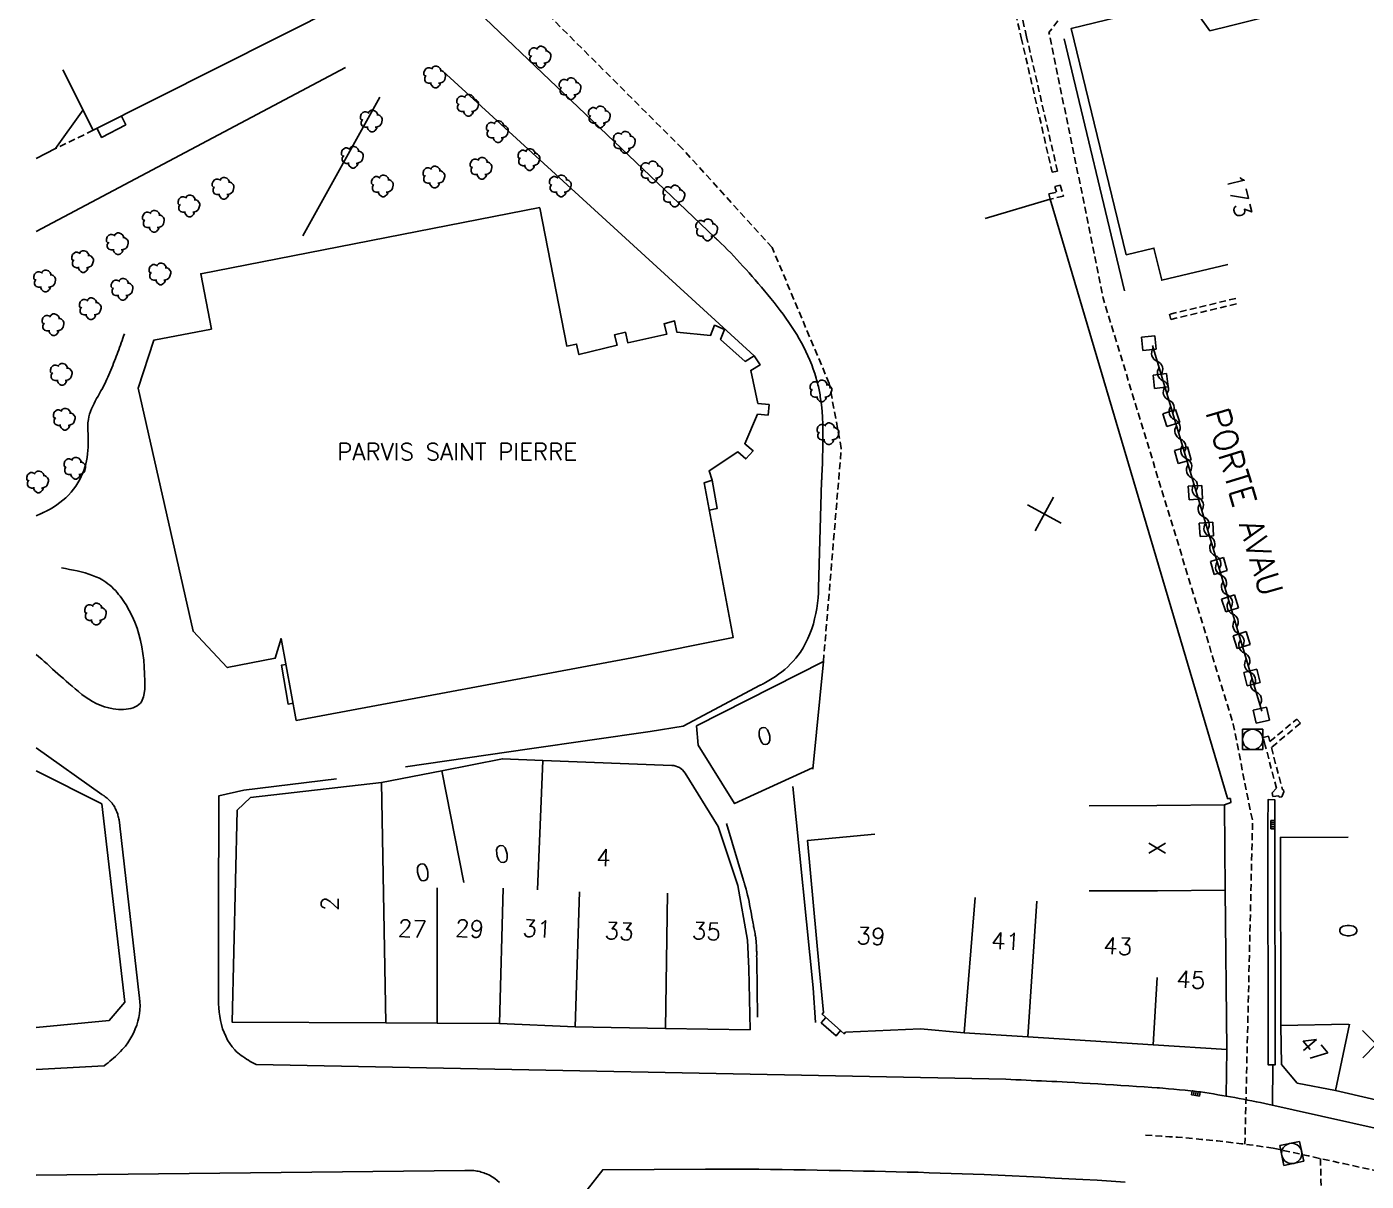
# Model space of a CAD drawing. Header units: millimetres. Extents: x 111999 to 113000, y 155000 to 156001.
# Drawn here: x 111999.3 to 112098.3, y 155826.9 to 155912.2 of the extents above; entities that cross this region are included whole.
import ezdxf
from ezdxf.enums import TextEntityAlignment as Align

# ---------------------------------------------------------------- set-up
doc = ezdxf.new("R2010")
doc.units = ezdxf.units.MM
doc.linetypes.add('DASHED', pattern=[0.75, 0.5, -0.25])
doc.layers.get('0').update_dxf_attribs({"linetype": 'CONTINUOUS'})
for name, color, linetype in [('W0001', 6, 'DASHED'), ('W0008', 7, 'CONTINUOUS'), ('W0100', 7, 'CONTINUOUS'), ('W0105', 7, 'CONTINUOUS'), ('W0112', 1, 'DASHED'), ('W0300', 7, 'CONTINUOUS'), ('W0310', 3, 'CONTINUOUS'), ('W0334', 7, 'CONTINUOUS'), ('W0400', 7, 'CONTINUOUS'), ('W0420', 7, 'CONTINUOUS'), ('W0984', 7, 'CONTINUOUS'), ('W0989', 7, 'CONTINUOUS'), ('W0991', 7, 'CONTINUOUS'), ('W1102', 7, 'CONTINUOUS')]:
    doc.layers.add(name, color=color, linetype=linetype)
doc.styles.get("Standard").update_dxf_attribs({"font": 'romans.shx', "width": 0.85})

# ---------------------------------------------------------------- blocks, each defined once
blk = doc.blocks.new('T400')
for p, q in [((-0.15, 0.3), (0.15, 0.3)), ((-0.15, -0.25), (-0.15, 0.3)), ((-0.15, 0.15), (0.15, 0.15)), ((-0.15, 0), (0.15, 0)), ((0.15, 0.3), (0.15, -0.25)), ((-0.15, -0.15), (0.15, -0.15)), ((-0.15, -0.25), (-0.15, -0.3)), ((-0.15, -0.3), (0.15, -0.3)), ((0.15, -0.3), (0.15, -0.25))]:
    blk.add_line(p, q)
blk = doc.blocks.new('T420')
for p, q in [((0.75, 0.75), (-0.75, 0.75)), ((-0.75, 0.75), (-0.75, -0.75)), ((0.75, 0.75), (0.75, -0.75)), ((0.75, -0.75), (-0.75, -0.75))]:
    blk.add_line(p, q)
blk.add_ellipse((0, 0), major_axis=(-0.53, 0.53), ratio=1, start_param=3.926991, end_param=10.210176)
blk = doc.blocks.new('T300')
for p, q in [((-0.8, 0.514), (-0.857, 0.343)), ((-0.857, 0.343), (-0.857, 0.171)), ((-0.857, 0.171), (-0.743, 0.057)), ((-0.686, 0.629), (-0.8, 0.514)), ((-0.8, -0.057), (-0.743, 0.057)), ((-0.743, 0.057), (-0.686, 0.114)), ((-0.571, 0.686), (-0.686, 0.629)), ((-0.457, 0.686), (-0.571, 0.686)), ((-0.286, 0.629), (-0.457, 0.686)), ((-0.286, 0.629), (-0.171, 0.743)), ((-0.229, 0.571), (-0.286, 0.629)), ((-0.171, 0.743), (-0.057, 0.8)), ((-0.057, 0.8), (0.057, 0.8)), ((0.057, 0.8), (0.229, 0.743)), ((0.229, 0.743), (0.343, 0.629)), ((0.343, 0.629), (0.4, 0.514)), ((0.457, 0.457), (0.343, 0.457)), ((0.4, 0.514), (0.4, 0.457)), ((0.571, 0.4), (0.457, 0.457)), ((0.571, 0.4), (0.686, 0.286)), ((0.686, 0.286), (0.743, 0.171)), ((0.743, 0.057), (0.686, -0.171)), ((0.743, 0.171), (0.743, 0.057)), ((-0.8, -0.171), (-0.8, -0.057)), ((-0.8, -0.229), (-0.8, -0.171)), ((-0.743, -0.343), (-0.8, -0.229)), ((-0.686, -0.4), (-0.743, -0.343)), ((-0.514, -0.457), (-0.686, -0.4)), ((-0.4, -0.457), (-0.514, -0.457)), ((-0.4, -0.457), (-0.343, -0.457)), ((-0.343, -0.457), (-0.343, -0.4)), ((-0.343, -0.514), (-0.343, -0.457)), ((-0.286, -0.629), (-0.343, -0.514)), ((-0.171, -0.743), (-0.286, -0.629)), ((-0.057, -0.8), (-0.171, -0.743)), ((0.057, -0.8), (-0.057, -0.8)), ((0.171, -0.743), (0.057, -0.8)), ((0.229, -0.686), (0.171, -0.743)), ((0.286, -0.457), (0.229, -0.457)), ((0.286, -0.629), (0.229, -0.686)), ((0.457, -0.4), (0.286, -0.457)), ((0.343, -0.514), (0.286, -0.629)), ((0.343, -0.514), (0.343, -0.457)), ((0.571, -0.343), (0.457, -0.4)), ((0.629, -0.286), (0.571, -0.343)), ((0.686, -0.171), (0.629, -0.286))]:
    blk.add_line(p, q)
blk = doc.blocks.new('t112o')
at = {"color": 0, "linetype": 'Continuous'}
for p, q in [((-0.5, 0.5), (0.5, 0.5)), ((-0.5, -0.5), (-0.5, 0.5)), ((0.5, 0.5), (0.5, -0.5)), ((0.5, -0.5), (-0.5, -0.5))]:
    blk.add_line(p, q, dxfattribs=at)
blk = doc.blocks.new('t991o')
at = {"color": 0, "linetype": 'Continuous'}
for p, q in [((-1, 1), (1, -1)), ((-1, -1), (1, 1))]:
    blk.add_line(p, q, dxfattribs=at)
blk = doc.blocks.new('t310o')
at = {"color": 0, "linetype": 'Continuous'}
for centre, start, end in [((-0.5, 0.375), 216.8699, 323.1304), ((0.5, -0.375), 36.8699, 143.1303)]:
    blk.add_arc(centre, 0.625, start, end, dxfattribs=at)

msp = doc.modelspace()

# ---------------------------------------------------------------- linework, layer by layer
at = {"layer": 'W0001', "elevation": 0.498, "flags": 128}
msp.add_lwpolyline([(112072.19, 155945.903), (112079.033, 155917.251), (112074.858, 155911.774), (112077.283, 155899.998), (112078.867, 155892.139), (112088.481, 155860.667), (112089.582, 155855.121), (112089.911, 155853.524), (112089.346, 155829.629)], dxfattribs=at)
at = {"layer": 'W0001'}
for points in [[(112616.369, 155622.561), (112584.37, 155637.329, 0.046499), (112559.86, 155645.268), (112540.007, 155649.39), (112507.969, 155656.042, -0.112534), (112493.685, 155662.943), (112485.706, 155669.186), (112481.216, 155673.436), (112476.891, 155678.309), (112469.969, 155687.67), (112462.363, 155697.953), (112460.665, 155700.243), (112435.546, 155739.291), (112412.687, 155775.02, 0.104615), (112393.065, 155799.532, 0.07337), (112363.686, 155817.69, 0.117511), (112319.145, 155827.546, 0.038082), (112270.367, 155825.738, -0.060718), (112260.088, 155825.002, 0.031585), (112184.05, 155819.827, -0.05721), (112133.097, 155820.377, -0.002794), (112091.438, 155829.336, 0.024217), (112081.999, 155830.295)], [(112094.933, 155828.566, 0.049404), (112097.772, 155802.813, 0.049404)]]:
    msp.add_lwpolyline(points, format="xyb", dxfattribs=at)
at = {"layer": 'W0008'}
for points in [[(112031.105, 155915.287), (112032.644, 155913.318), (112050.159, 155896.631)], [(112022.855, 155909.178), (112000.003, 155897.068)], [(112053.074, 155887.881), (112030.027, 155908.943)], [(112019.714, 155896.74), (112025.409, 155907.006)], [(112050.159, 155896.631), (112050.175, 155896.615), (112050.199, 155896.6), (112050.214, 155896.584), (112050.23, 155896.568), (112050.253, 155896.553), (112050.269, 155896.537), (112050.284, 155896.506), (112050.308, 155896.49), (112050.324, 155896.475), (112050.339, 155896.459), (112050.363, 155896.443), (112050.378, 155896.428), (112050.621, 155896.193), (112050.863, 155895.975), (112051.105, 155895.725), (112051.339, 155895.49), (112051.566, 155895.256), (112051.792, 155895.006), (112052.019, 155894.756), (112052.246, 155894.506), (112052.472, 155894.256), (112052.691, 155894.006), (112052.917, 155893.756), (112053.136, 155893.506), (112053.378, 155893.225), (112053.613, 155892.959), (112053.847, 155892.678), (112054.081, 155892.397), (112054.316, 155892.115), (112054.542, 155891.818), (112054.769, 155891.537), (112054.996, 155891.24), (112055.214, 155890.959), (112055.425, 155890.662), (112055.636, 155890.35), (112055.839, 155890.053), (112056.034, 155889.756), (112056.214, 155889.459), (112056.394, 155889.147), (112056.574, 155888.834), (112056.738, 155888.522), (112056.894, 155888.209), (112057.042, 155887.881), (112057.191, 155887.553), (112057.324, 155887.225), (112057.441, 155886.897), (112057.558, 155886.568), (112057.659, 155886.225), (112057.691, 155886.1), (112057.73, 155885.975), (112057.761, 155885.865), (112057.784, 155885.74), (112057.816, 155885.615), (112057.847, 155885.49), (112057.871, 155885.365), (112057.894, 155885.24), (112057.917, 155885.115), (112057.941, 155884.99), (112057.956, 155884.865), (112057.98, 155884.74), (112058.042, 155884.272), (112058.089, 155883.787), (112058.128, 155883.318), (112058.152, 155882.834), (112058.159, 155882.365), (112058.159, 155881.881), (112058.159, 155881.397), (112058.144, 155880.928), (112058.128, 155880.443), (112058.113, 155879.959), (112058.089, 155879.49), (112058.074, 155879.006), (112058.074, 155878.975), (112058.074, 155878.943), (112058.066, 155878.897), (112058.066, 155878.865), (112058.066, 155878.834), (112058.066, 155878.803), (112058.066, 155878.772), (112058.066, 155878.74), (112058.058, 155878.693), (112058.058, 155878.662), (112058.058, 155878.631), (112058.058, 155878.6)], [(112057.831, 155870.74), (112058.058, 155878.6)], [(112000.003, 155865.818), (112000.199, 155865.631), (112000.409, 155865.459), (112000.605, 155865.287), (112000.808, 155865.115), (112001.003, 155864.928), (112001.206, 155864.74), (112001.409, 155864.568), (112001.613, 155864.397), (112001.808, 155864.209), (112002.011, 155864.037), (112002.214, 155863.85), (112002.417, 155863.678), (112002.652, 155863.475), (112002.894, 155863.272), (112003.136, 155863.068), (112003.386, 155862.865), (112003.636, 155862.678), (112003.902, 155862.506), (112004.167, 155862.35), (112004.449, 155862.193), (112004.738, 155862.068), (112005.042, 155861.959), (112005.363, 155861.865), (112005.699, 155861.803), (112005.886, 155861.772), (112006.081, 155861.756), (112006.269, 155861.756), (112006.464, 155861.756), (112006.652, 155861.772), (112006.831, 155861.803), (112007.011, 155861.834), (112007.175, 155861.881), (112007.331, 155861.943), (112007.472, 155862.022), (112007.597, 155862.115), (112007.706, 155862.225), (112007.777, 155862.318), (112007.839, 155862.428), (112007.894, 155862.553), (112007.933, 155862.678), (112007.972, 155862.803), (112007.996, 155862.943), (112008.011, 155863.1), (112008.027, 155863.24), (112008.034, 155863.397), (112008.034, 155863.537), (112008.034, 155863.693), (112008.034, 155863.85), (112008.019, 155864.381), (112007.996, 155864.897), (112007.949, 155865.397), (112007.886, 155865.897), (112007.808, 155866.381), (112007.714, 155866.85), (112007.597, 155867.318), (112007.456, 155867.772), (112007.292, 155868.209), (112007.097, 155868.647), (112006.886, 155869.068), (112006.644, 155869.49), (112006.542, 155869.647), (112006.441, 155869.803), (112006.331, 155869.959), (112006.214, 155870.115), (112006.097, 155870.256), (112005.98, 155870.397), (112005.855, 155870.537), (112005.722, 155870.678), (112005.589, 155870.803), (112005.449, 155870.928), (112005.308, 155871.037), (112005.159, 155871.147), (112004.925, 155871.303), (112004.675, 155871.443), (112004.417, 155871.553), (112004.159, 155871.662), (112003.886, 155871.756), (112003.613, 155871.85), (112003.331, 155871.912), (112003.042, 155871.99), (112002.753, 155872.053), (112002.464, 155872.1), (112002.175, 155872.162), (112001.878, 155872.209)], [(112053.519, 155863.537), (112053.55, 155863.553), (112053.581, 155863.568), (112053.613, 155863.584), (112053.644, 155863.6), (112053.675, 155863.615), (112053.714, 155863.631), (112053.746, 155863.647), (112053.777, 155863.678), (112053.816, 155863.693), (112053.847, 155863.709), (112053.878, 155863.725), (112053.909, 155863.74), (112054.159, 155863.881), (112054.409, 155864.037), (112054.644, 155864.193), (112054.878, 155864.35), (112055.113, 155864.537), (112055.331, 155864.709), (112055.55, 155864.912), (112055.753, 155865.115), (112055.949, 155865.318), (112056.144, 155865.537), (112056.316, 155865.756), (112056.488, 155865.99), (112056.691, 155866.318), (112056.878, 155866.647), (112057.05, 155866.99), (112057.199, 155867.35), (112057.331, 155867.709), (112057.449, 155868.084), (112057.542, 155868.459), (112057.628, 155868.834), (112057.699, 155869.209), (112057.753, 155869.6), (112057.792, 155869.99), (112057.816, 155870.365), (112057.816, 155870.397), (112057.816, 155870.428), (112057.824, 155870.459), (112057.824, 155870.49), (112057.824, 155870.522), (112057.824, 155870.553), (112057.824, 155870.584), (112057.824, 155870.615), (112057.831, 155870.647), (112057.831, 155870.678), (112057.831, 155870.709), (112057.831, 155870.74)], [(112027.3, 155857.506), (112036.456, 155858.834), (112045.378, 155860.131), (112047.831, 155860.522), (112053.519, 155863.537)], [(112004.863, 155855.475), (112000.003, 155858.928)], [(112022.199, 155856.615), (112015.347, 155855.787), (112013.496, 155855.365), (112013.48, 155846.24), (112013.48, 155840.397)], [(112057.613, 155838.615), (112057.441, 155841.193), (112055.941, 155856.068)], [(112004.863, 155855.475), (112004.886, 155855.459), (112004.902, 155855.443), (112004.925, 155855.428), (112004.949, 155855.428), (112004.964, 155855.412), (112004.988, 155855.397), (112005.011, 155855.381), (112005.027, 155855.365), (112005.05, 155855.35), (112005.074, 155855.334), (112005.089, 155855.318), (112005.113, 155855.303), (112005.183, 155855.256), (112005.246, 155855.193), (112005.316, 155855.131), (112005.378, 155855.068), (112005.441, 155855.006), (112005.503, 155854.943), (112005.558, 155854.881), (112005.613, 155854.818), (112005.667, 155854.74), (112005.714, 155854.678), (112005.761, 155854.6), (112005.808, 155854.522), (112005.847, 155854.443), (112005.894, 155854.365), (112005.925, 155854.287), (112005.964, 155854.193), (112005.996, 155854.115), (112006.027, 155854.037), (112006.05, 155853.943), (112006.074, 155853.85), (112006.097, 155853.772), (112006.113, 155853.678), (112006.128, 155853.6), (112006.144, 155853.506), (112006.152, 155853.475), (112006.152, 155853.443), (112006.152, 155853.428), (112006.159, 155853.397), (112006.159, 155853.365), (112006.167, 155853.334), (112006.167, 155853.303), (112006.175, 155853.272), (112006.175, 155853.256), (112006.175, 155853.225), (112006.183, 155853.193), (112006.183, 155853.162)], [(112006.183, 155853.162), (112007.613, 155840.615)], [(112052.277, 155849.115), (112051.027, 155853.334)], [(112053.261, 155843.24), (112053.261, 155843.256), (112053.261, 155843.272), (112053.261, 155843.287), (112053.261, 155843.287), (112053.261, 155843.318), (112053.261, 155843.318), (112053.261, 155843.334), (112053.261, 155843.35), (112053.261, 155843.365), (112053.261, 155843.381), (112053.261, 155843.397), (112053.261, 155843.412), (112053.253, 155843.506), (112053.261, 155843.615), (112053.261, 155843.725), (112053.261, 155843.834), (112053.253, 155843.928), (112053.253, 155844.037), (112053.253, 155844.147), (112053.246, 155844.24), (112053.238, 155844.35), (112053.23, 155844.459), (112053.222, 155844.553), (112053.214, 155844.662), (112053.199, 155844.772), (112053.191, 155844.881), (112053.175, 155844.99), (112053.152, 155845.084), (112053.136, 155845.193), (112053.121, 155845.303), (112053.097, 155845.412), (112053.081, 155845.522), (112053.058, 155845.631), (112053.034, 155845.725), (112053.019, 155845.834), (112052.996, 155845.943), (112052.949, 155846.178), (112052.909, 155846.412), (112052.863, 155846.631), (112052.824, 155846.865), (112052.784, 155847.1), (112052.738, 155847.334), (112052.691, 155847.553), (112052.644, 155847.787), (112052.589, 155848.022), (112052.534, 155848.24), (112052.472, 155848.475), (112052.409, 155848.693), (112052.402, 155848.725), (112052.386, 155848.772), (112052.378, 155848.803), (112052.363, 155848.834), (112052.355, 155848.865), (112052.347, 155848.912), (112052.331, 155848.943), (112052.324, 155848.975), (112052.308, 155849.006), (112052.3, 155849.053), (112052.284, 155849.084), (112052.277, 155849.115)], [(112053.261, 155843.24), (112053.324, 155839.006)], [(112007.613, 155840.615), (112007.621, 155840.584), (112007.621, 155840.537), (112007.628, 155840.506), (112007.636, 155840.459), (112007.636, 155840.428), (112007.644, 155840.381), (112007.652, 155840.35), (112007.652, 155840.303), (112007.659, 155840.272), (112007.659, 155840.225), (112007.667, 155840.193), (112007.667, 155840.147), (112007.683, 155839.865), (112007.667, 155839.568), (112007.636, 155839.287), (112007.589, 155838.99), (112007.519, 155838.709), (112007.433, 155838.428), (112007.331, 155838.147), (112007.214, 155837.881), (112007.081, 155837.615), (112006.933, 155837.365), (112006.769, 155837.115), (112006.597, 155836.881), (112006.48, 155836.74), (112006.363, 155836.615), (112006.246, 155836.475), (112006.121, 155836.35), (112005.988, 155836.225), (112005.855, 155836.115), (112005.722, 155835.99), (112005.589, 155835.881), (112005.449, 155835.756), (112005.316, 155835.647), (112005.175, 155835.537), (112005.034, 155835.428)], [(112016.253, 155835.506), (112016.113, 155835.584), (112015.972, 155835.662), (112015.824, 155835.74), (112015.691, 155835.834), (112015.55, 155835.912), (112015.417, 155836.006), (112015.284, 155836.1), (112015.159, 155836.178), (112015.034, 155836.287), (112014.909, 155836.381), (112014.792, 155836.49), (112014.683, 155836.6), (112014.488, 155836.818), (112014.308, 155837.068), (112014.152, 155837.318), (112014.011, 155837.6), (112013.886, 155837.881), (112013.784, 155838.162), (112013.691, 155838.475), (112013.621, 155838.772), (112013.566, 155839.084), (112013.519, 155839.397), (112013.496, 155839.693), (112013.48, 155840.006), (112013.48, 155840.037), (112013.48, 155840.068), (112013.48, 155840.1), (112013.48, 155840.131), (112013.48, 155840.162), (112013.48, 155840.209), (112013.48, 155840.24), (112013.48, 155840.272), (112013.48, 155840.303), (112013.48, 155840.334), (112013.48, 155840.365), (112013.48, 155840.397)], [(112005.034, 155835.428), (112000.003, 155835.147)], [(112016.253, 155835.506), (112071.667, 155834.428)], [(112071.667, 155834.428), (112072.05, 155834.412), (112072.425, 155834.397), (112072.8, 155834.381), (112073.183, 155834.365), (112073.558, 155834.334), (112073.941, 155834.318), (112074.316, 155834.303), (112074.691, 155834.287), (112075.074, 155834.272), (112075.449, 155834.256), (112075.831, 155834.225), (112076.206, 155834.209), (112076.777, 155834.178), (112077.347, 155834.147), (112077.909, 155834.115), (112078.48, 155834.084), (112079.05, 155834.037), (112079.621, 155834.006), (112080.183, 155833.975), (112080.753, 155833.943), (112081.324, 155833.897), (112081.894, 155833.865), (112082.456, 155833.818), (112083.027, 155833.787)], [(112000.003, 155827.35), (112031.675, 155827.678)], [(112034.246, 155826.787), (112034.074, 155826.943), (112033.894, 155827.084), (112033.699, 155827.209), (112033.503, 155827.334), (112033.3, 155827.428), (112033.199, 155827.475), (112033.097, 155827.506), (112032.996, 155827.537), (112032.894, 155827.568), (112032.784, 155827.6), (112032.683, 155827.631), (112032.574, 155827.647), (112032.472, 155827.662), (112032.363, 155827.678), (112032.253, 155827.693), (112032.152, 155827.693), (112032.042, 155827.693), (112032.011, 155827.693), (112031.98, 155827.693), (112031.949, 155827.693), (112031.917, 155827.693), (112031.886, 155827.693), (112031.855, 155827.693), (112031.831, 155827.693), (112031.8, 155827.678), (112031.769, 155827.678), (112031.738, 155827.678), (112031.706, 155827.678), (112031.675, 155827.678)], [(112049.48, 155827.787), (112041.878, 155827.74), (112039.566, 155824.772), (112040.308, 155817.225), (112041.902, 155801.35)], [(112049.48, 155827.787), (112049.519, 155827.787), (112049.558, 155827.787), (112049.597, 155827.787), (112049.636, 155827.787), (112049.675, 155827.787), (112049.714, 155827.787), (112049.753, 155827.787), (112049.792, 155827.787), (112049.831, 155827.787), (112049.871, 155827.787), (112049.909, 155827.787), (112049.949, 155827.787), (112050.808, 155827.787), (112051.683, 155827.787), (112052.55, 155827.787), (112053.409, 155827.772), (112054.277, 155827.756), (112055.144, 155827.756), (112056.003, 155827.74), (112056.871, 155827.725), (112057.738, 155827.709), (112058.605, 155827.693), (112059.464, 155827.678), (112060.331, 155827.662), (112061.144, 155827.647), (112061.956, 155827.631), (112062.769, 155827.615), (112063.574, 155827.584), (112064.386, 155827.568), (112065.199, 155827.553), (112066.011, 155827.522), (112066.824, 155827.49), (112067.636, 155827.475), (112068.441, 155827.443), (112069.253, 155827.412), (112070.066, 155827.381), (112071.113, 155827.334), (112072.152, 155827.287), (112073.199, 155827.24), (112074.238, 155827.193), (112075.284, 155827.131), (112076.331, 155827.068), (112077.371, 155827.022), (112078.417, 155826.959), (112079.456, 155826.897), (112080.503, 155826.834)]]:
    msp.add_lwpolyline(points, dxfattribs=at)
msp.add_lwpolyline([(112259.706, 155860.096), (112259.881, 155859.379), (112261.298, 155852.018), (112263.29, 155843.154), (112264.358, 155839.234), (112264.474, 155838.719), (112265.535, 155829.912), (112264.415, 155828.488), (112215.017, 155826.708), (112208.245, 155826.266), (112180.389, 155823.834), (112165.061, 155822.957), (112152.303, 155822.466, -0.060616), (112129.167, 155824.067), (112090.807, 155832.633, 0.016391), (112085.745, 155833.533, 0.009184), (112082.456, 155833.818)], format="xyb", dxfattribs=at)
at = {"layer": 'W0100'}
for points in [[(112000.003, 155952.131), (112003.988, 155953.959), (112019.746, 155919.584), (112021.261, 155916.678), (112022.542, 155913.772), (112004.214, 155904.553), (112001.972, 155909.006)], [(112040.558, 155950.74), (112083.687, 155950.292), (112084.051, 155947.229), (112079.12, 155946.82), (112079.696, 155944.378), (112079.576, 155944.18), (112080.563, 155939.915), (112083.328, 155940.605), (112084.556, 155935.682), (112087.136, 155925.339), (112088.647, 155919.28), (112085.889, 155918.592), (112086.911, 155914.439), (112093.416, 155916.043), (112093.995, 155913.693), (112088.246, 155912.276), (112086.759, 155911.909), (112086.759, 155911.909), (112085.127, 155914.171), (112076.507, 155912.083), (112080.57, 155895.35), (112082.625, 155895.851), (112083.196, 155893.466), (112088.074, 155894.633)], [(112000.003, 155902.459), (112001.441, 155903.193), (112003.472, 155906.068)], [(112087.835, 155854.708), (112088.312, 155854.89), (112088.277, 155855.164), (112088.057, 155855.162), (112088.022, 155855.283), (112074.949, 155899.46), (112070.14, 155898.037)], [(112037.238, 155898.834), (112012.167, 155893.943), (112012.956, 155889.865), (112008.691, 155889.037), (112007.55, 155885.506), (112011.605, 155867.537), (112014.121, 155864.85), (112017.675, 155865.537), (112018.105, 155866.99), (112019.23, 155860.943), (112044.034, 155865.568), (112051.519, 155867.068), (112049.378, 155878.506), (112049.972, 155878.693), (112049.746, 155879.397), (112051.855, 155880.787), (112052.449, 155880.272), (112052.996, 155880.865), (112052.378, 155881.381), (112053.324, 155883.568), (112054.097, 155883.506), (112054.175, 155884.287), (112053.355, 155884.365), (112052.824, 155886.803), (112053.511, 155887.209), (112053.074, 155887.881), (112052.402, 155887.475), (112050.589, 155889.084), (112050.878, 155889.834), (112050.152, 155890.147), (112049.855, 155889.397), (112047.363, 155889.631), (112047.191, 155890.459), (112046.417, 155890.256), (112046.605, 155889.475), (112043.73, 155888.85), (112043.55, 155889.631), (112042.761, 155889.443), (112042.949, 155888.678), (112040.121, 155887.975), (112039.941, 155888.756), (112039.222, 155888.6), (112037.238, 155898.818)], [(112057.386, 155857.428), (112051.621, 155854.803), (112048.941, 155859.115), (112048.808, 155860.537), (112058.191, 155865.303), (112057.417, 155857.35)], [(112000.003, 155838.24), (112005.409, 155838.772), (112006.55, 155840.115), (112004.847, 155854.772), (112000.003, 155857.209)], [(112082.558, 155836.959), (112087.997, 155836.63), (112087.883, 155848.388), (112087.835, 155854.708), (112082.836, 155854.665)], [(112061.98, 155852.537), (112057.003, 155852.068), (112057.886, 155842.678), (112058.191, 155839.35), (112058.089, 155839.24), (112059.73, 155837.787), (112059.831, 155837.897), (112065.355, 155838.162), (112068.605, 155837.85), (112073.292, 155837.553), (112082.558, 155836.959)], [(112150.822, 155828.884), (112151.72, 155823.879), (112146.325, 155823.908), (112141.486, 155823.919), (112137.801, 155824.553), (112129.887, 155825.874), (112122.633, 155827.284), (112117.577, 155828.213), (112111.588, 155829.848), (112106.88, 155831.028), (112101.036, 155832.448), (112096.052, 155833.602), (112093.214, 155834.141), (112092.045, 155835.524), (112092.009, 155838.411), (112091.967, 155852.295), (112096.967, 155852.31)]]:
    msp.add_lwpolyline(points, dxfattribs=at)
msp.add_lwpolyline([(112047.964, 155857.053), (112050.409, 155853.115), (112051.855, 155848.756), (112052.581, 155844.693), (112052.667, 155842.6), (112052.769, 155838.084), (112046.527, 155838.178), (112039.839, 155838.303), (112034.253, 155838.553), (112029.636, 155838.584), (112025.855, 155838.6), (112014.488, 155838.647), (112014.871, 155854.303), (112015.855, 155855.24), (112025.527, 155856.365), (112029.988, 155857.225), (112034.464, 155858.115), (112037.456, 155857.99), (112046.988, 155857.615, -0.250896)], format="xyb", close=True, dxfattribs=at)
at = {"layer": 'W0105'}
for points in [[(112004.503, 155904.693), (112004.839, 155904.022), (112006.628, 155904.959), (112006.308, 155905.6)], [(112049.972, 155878.693), (112050.331, 155876.6), (112049.753, 155876.49)], [(112018.464, 155865.084), (112018.144, 155865.037), (112018.628, 155862.147), (112018.996, 155862.225)], [(112058.371, 155838.99), (112058.034, 155838.6), (112059.128, 155837.631), (112059.464, 155838.022)]]:
    msp.add_lwpolyline(points, dxfattribs=at)
at = {"layer": 'W0112'}
for points in [[(112075.1, 155901.448), (112075.491, 155901.538), (112073.208, 155911.464), (112070.416, 155923.498), (112067.542, 155935.833), (112067.152, 155935.742), (112070.025, 155923.407), (112072.817, 155911.374)], [(112074.861, 155899.852), (112075.427, 155899.979), (112075.302, 155900.388), (112075.686, 155900.505), (112075.937, 155899.682), (112074.949, 155899.46)], [(112091.188, 155859.374), (112093.187, 155861.047), (112093.445, 155860.74), (112091.3, 155858.945), (112092.123, 155855.815), (112092.117, 155855.809), (112092.209, 155855.819), (112092.227, 155855.673), (112092.072, 155855.303), (112091.871, 155855.28), (112091.859, 155855.376), (112091.397, 155855.324), (112091.353, 155855.591), (112091.678, 155855.93), (112090.848, 155859.09), (112090.692, 155859.679), (112091.08, 155859.781)]]:
    msp.add_lwpolyline(points, close=True, dxfattribs=at)
for points in [[(112058.191, 155865.303), (112059.511, 155881.037), (112058.621, 155885.834), (112054.402, 155895.881), (112047.761, 155903.193), (112033.581, 155917.35), (112031.675, 155915.443), (112030.284, 155921.303)], [(112004.214, 155904.553), (112001.441, 155903.193)], [(112000.003, 155876.068), (112000.003, 155876.068), (112000.324, 155876.209), (112000.363, 155876.225), (112000.402, 155876.24), (112000.441, 155876.256), (112000.48, 155876.287), (112000.527, 155876.303), (112000.558, 155876.318), (112000.597, 155876.334), (112000.636, 155876.35), (112000.675, 155876.365), (112000.714, 155876.397), (112000.753, 155876.412), (112000.792, 155876.428), (112001.042, 155876.553), (112001.284, 155876.709), (112001.519, 155876.865), (112001.753, 155877.037), (112001.972, 155877.209), (112002.183, 155877.397), (112002.386, 155877.6), (112002.581, 155877.818), (112002.761, 155878.037), (112002.925, 155878.256), (112003.081, 155878.49), (112003.222, 155878.74), (112003.331, 155878.959), (112003.433, 155879.193), (112003.519, 155879.412), (112003.597, 155879.662), (112003.667, 155879.897), (112003.722, 155880.131), (112003.769, 155880.381), (112003.8, 155880.631), (112003.831, 155880.881), (112003.847, 155881.131), (112003.855, 155881.381), (112003.855, 155881.631), (112003.855, 155881.756), (112003.847, 155881.897), (112003.839, 155882.022), (112003.839, 155882.162), (112003.831, 155882.287), (112003.824, 155882.412), (112003.824, 155882.537), (112003.824, 155882.678), (112003.824, 155882.803), (112003.831, 155882.928), (112003.847, 155883.053), (112003.863, 155883.178), (112003.902, 155883.381), (112003.956, 155883.584), (112004.019, 155883.772), (112004.097, 155883.959), (112004.183, 155884.162), (112004.277, 155884.35), (112004.371, 155884.537), (112004.472, 155884.725), (112004.581, 155884.912), (112004.683, 155885.1), (112004.792, 155885.287), (112004.894, 155885.475), (112004.98, 155885.647), (112005.066, 155885.803), (112005.152, 155885.975), (112005.23, 155886.147), (112005.308, 155886.318), (112005.378, 155886.475), (112005.456, 155886.647), (112005.527, 155886.818), (112005.597, 155886.99), (112005.667, 155887.162), (112005.73, 155887.334), (112005.8, 155887.506), (112005.863, 155887.678), (112005.925, 155887.834), (112005.988, 155888.006), (112006.05, 155888.162), (112006.113, 155888.334), (112006.167, 155888.506), (112006.23, 155888.662), (112006.292, 155888.834), (112006.347, 155889.006), (112006.409, 155889.178), (112006.464, 155889.334), (112006.527, 155889.506)]]:
    msp.add_lwpolyline(points, dxfattribs=at)
at = {"layer": 'W0112', "elevation": 0.884}
msp.add_lwpolyline([(112088.673, 155892.128), (112083.768, 155890.954), (112083.862, 155890.564), (112088.766, 155891.738)], dxfattribs=at)
at = {"layer": 'W0310', "flags": 128}
msp.add_lwpolyline([(112090.59, 155861.615), (112082.513, 155888.644)], dxfattribs=at)
at = {"layer": 'W0334'}
for points in [[(112091.413, 155835.492), (112091.075, 155835.49), (112091.046, 155853.234), (112091.053, 155855.088), (112091.553, 155855.086), (112091.546, 155853.235), (112091.575, 155835.491), (112091.413, 155835.492), (112091.394, 155832.502)], [(112087.997, 155836.63), (112087.963, 155833.181)]]:
    msp.add_lwpolyline(points, dxfattribs=at)
at = {"layer": 'W1102', "elevation": -0.365, "flags": 128}
msp.add_lwpolyline([(112080.456, 155892.687), (112075.992, 155911.309)], dxfattribs=at)
at = {"layer": 'W1102'}
for points in [[(112037.456, 155857.99), (112037.066, 155848.428)], [(112029.988, 155857.225), (112031.613, 155848.959)], [(112025.855, 155838.6), (112025.527, 155856.365)], [(112029.636, 155838.584), (112029.636, 155848.568)], [(112034.253, 155838.553), (112034.511, 155848.537)], [(112039.839, 155838.303), (112040.152, 155848.287)], [(112046.527, 155838.178), (112046.667, 155848.178)], [(112068.605, 155837.85), (112069.402, 155847.865)], [(112073.292, 155837.553), (112073.972, 155847.584)]]:
    msp.add_lwpolyline(points, dxfattribs=at)
at = {"layer": 'W1102', "flags": 128}
for points in [[(112082.836, 155854.665), (112077.821, 155854.633)], [(112082.883, 155848.345), (112077.844, 155848.346)], [(112087.883, 155848.388), (112082.883, 155848.345)], [(112082.558, 155836.959), (112082.87, 155841.949)], [(112092.009, 155838.411), (112097.009, 155838.51)], [(112096.052, 155833.602), (112097.083, 155838.496)]]:
    msp.add_lwpolyline(points, dxfattribs=at)

# ---------------------------------------------------------------- block references
at = {"layer": 'W0112'}
for p, rotation in [((112082.238, 155888.822, -0.505), 275.8661691086144), ((112083.109, 155886.018, -0.577), 277.0236297597495), ((112083.903, 155883.286, -0.745), 288.071488615792), ((112084.76, 155880.533, -0.703), 285.7782795402622), ((112085.687, 155877.774, -0.634), 273.4963970108186), ((112086.499, 155875.061, -0.644), 273.7626498707992), ((112087.42, 155872.352, -0.635), 286.4461730012152), ((112088.249, 155869.593, -0.583), 288.1300428174536), ((112089.102, 155866.876, -0.605), 287.4050369272185), ((112089.867, 155864.114, -0.543), 284.5258900677934), ((112090.559, 155861.327, -0.426), 282.8554911526431)]:
    msp.add_blockref('t112o', p, dxfattribs=dict(at, rotation=rotation))
at = {"layer": 'W0300'}
for p in [(112037.298, 155909.956), (112029.523, 155908.484), (112039.524, 155907.628), (112031.955, 155906.396), (112041.682, 155905.54), (112024.83, 155905.231), (112034.147, 155904.444), (112043.532, 155903.657), (112023.426, 155902.561), (112032.948, 155901.739), (112036.476, 155902.39), (112029.454, 155901.089), (112045.553, 155901.466), (112013.877, 155900.263), (112025.652, 155900.438), (112038.805, 155900.438), (112047.197, 155899.685), (112011.345, 155898.954), (112008.725, 155897.819), (112049.629, 155897.186), (112006.061, 155896.161), (112003.485, 155894.851), (112009.205, 155893.935), (112000.69, 155893.411), (112006.41, 155892.8), (112004.052, 155891.36), (112001.301, 155890.181), (112001.913, 155886.515), (112058.062, 155885.287), (112002.131, 155883.198), (112058.589, 155882.125), (112002.917, 155879.575), (112000.166, 155878.572), (112004.445, 155868.795)]:
    msp.add_blockref('T300', p, dxfattribs=at)
at = {"layer": 'W0310', "rotation": 106.6372800690148}
for p in [(112082.859, 155887.485), (112083.289, 155886.048), (112083.718, 155884.61), (112084.148, 155883.173), (112084.577, 155881.736), (112085.006, 155880.299), (112085.436, 155878.862), (112085.865, 155877.424), (112086.295, 155875.987), (112086.724, 155874.55), (112087.154, 155873.113), (112087.583, 155871.675), (112088.013, 155870.238), (112088.442, 155868.801), (112088.872, 155867.364), (112089.301, 155865.927), (112089.731, 155864.489), (112090.16, 155863.052)]:
    msp.add_blockref('t310o', p, dxfattribs=at)
at = {"layer": 'W0400'}
for p, rotation in [((112091.4, 155853.241), 359.7794180617818), ((112085.724, 155833.381), 259.9218032328868)]:
    msp.add_blockref('T400', p, dxfattribs=dict(at, rotation=rotation))
at = {"layer": 'W0420'}
msp.add_blockref('T420', (112089.919, 155859.538, -0.086), dxfattribs=at)
at = {"layer": 'W0420', "rotation": 281.6329177470047}
msp.add_blockref('T420', (112092.804, 155828.946), dxfattribs=at)
at = {"layer": 'W0991'}
for p, rotation in [((112074.51, 155876.199), 16.48405193266881), ((112099.051, 155837.03), 0.6456007446809501)]:
    msp.add_blockref('t991o', p, dxfattribs=dict(at, rotation=rotation))

# ---------------------------------------------------------------- texts
at = {"layer": 'W0984'}
msp.add_text('PARVIS SAINT PIERRE', height=1.25, dxfattribs=at).set_placement((112031.121, 155880.801), align=Align.MIDDLE)
at = {"layer": 'W0989'}
msp.add_text('PORTE AVAU', height=1.75, rotation=286.641, dxfattribs=at).set_placement((112089.312, 155877.091), align=Align.MIDDLE)
at = {"layer": 'W0991'}
for s, rotation, p in [('173', 283.45504, (112088.919, 155899.721)), ('0', 12.61006, (112053.833, 155859.795)), ('X', 270.43262, (112082.859, 155851.505)), ('0', 12.61006, (112034.427, 155851.07)), ('4', 358, (112041.941, 155850.81)), ('0', 10.14107, (112028.579, 155849.715)), ('2', 89, (112021.696, 155847.398)), ('27', 357, (112027.804, 155845.554)), ('29', 357, (112032.042, 155845.554)), ('31', 357, (112037.017, 155845.554)), ('33', 357, (112043.097, 155845.37)), ('35', 357, (112049.546, 155845.37)), ('39', 357, (112061.708, 155845.002)), ('41', 357, (112071.658, 155844.634)), ('43', 357, (112079.949, 155844.265)), ('0', 270.17348, (112096.988, 155845.41)), ('45', 356.40201, (112085.356, 155841.793)), ('47', 310.208, (112094.404, 155836.679))]:
    msp.add_text(s, height=1.25, rotation=rotation, dxfattribs=at).set_placement(p, align=Align.MIDDLE)

doc.saveas('drawing.dxf')
